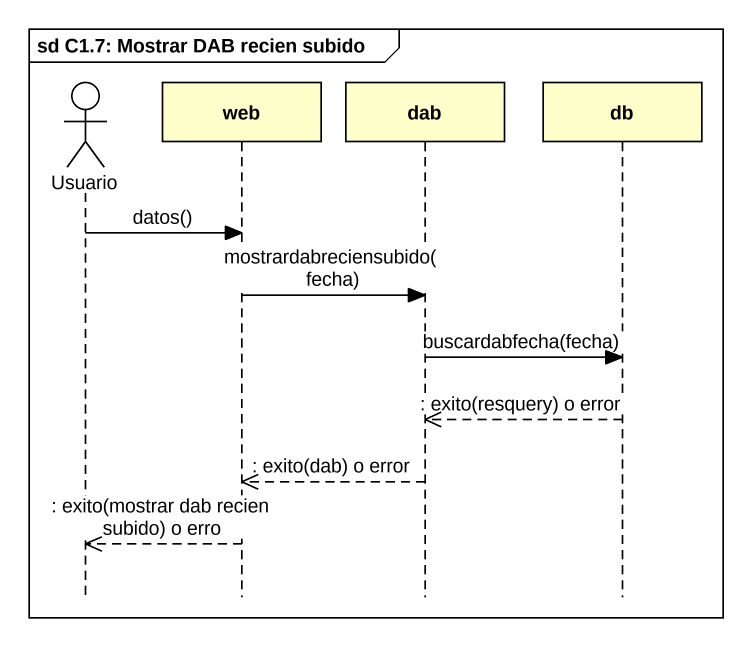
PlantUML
@startuml
mainframe sd C1.7: Mostrar DAB recien subido
hide footbox
actor Usuario
participant web
participant dab
participant db

Usuario -> web : datos()
web -> dab : mostrardabreciensubido(fecha)
dab -> db : buscardabfecha(fecha)
db -->> dab : : exito(resquery) o error
dab -->> web : : exito(dab) o error
web -->> Usuario : : exito(mostrar dab recien subido) o erro
@enduml
